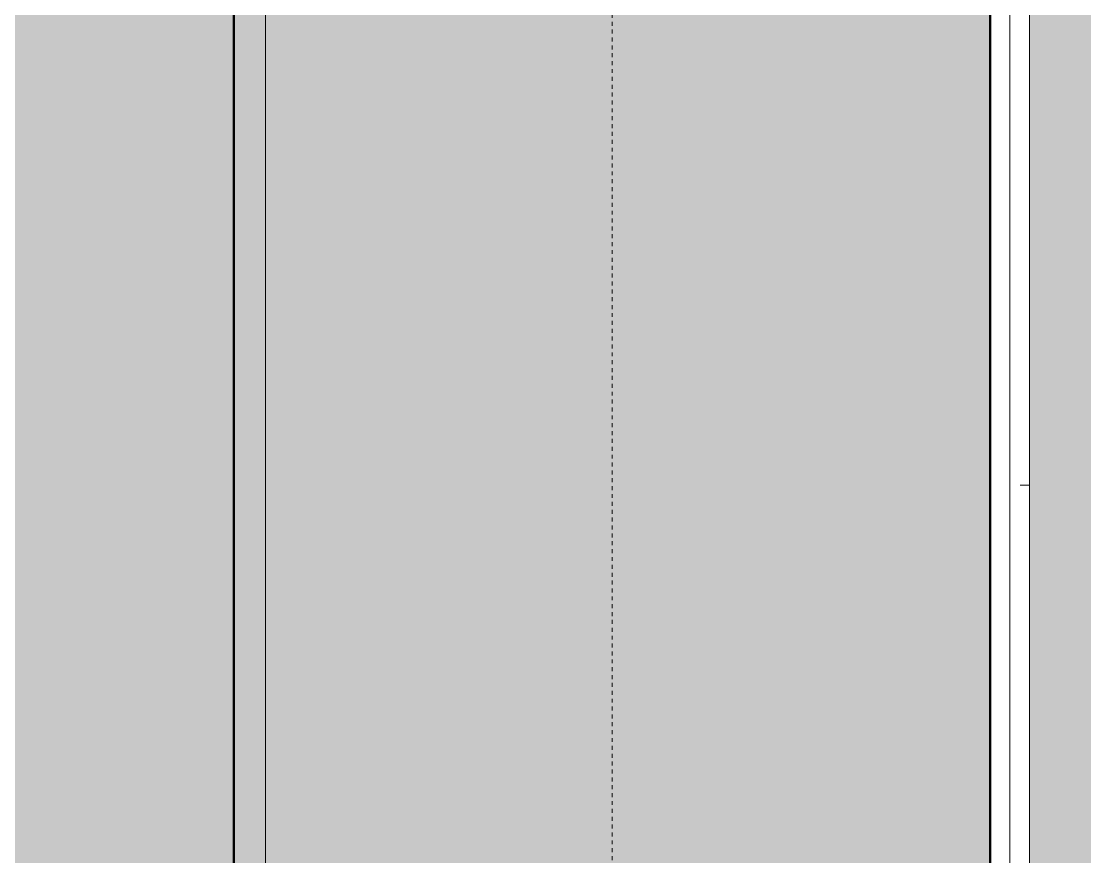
# Model space of a CAD drawing. Header units: inches. Extents: x -4294 to -464, y 9706 to 12475.
# Drawn here: x -2950.07 to -2916.32, y 11297.02 to 11323.56 of the extents above; entities that cross this region are included whole.
import ezdxf

# ---------------------------------------------------------------- set-up
doc = ezdxf.new("R2010")
doc.units = ezdxf.units.IN
doc.header["$MEASUREMENT"] = 0
doc.linetypes.add('Dash', pattern=[0.25, 0.125, -0.125])
doc.layers.add('A-AREA-PATT-7', color=41, linetype='Continuous', lineweight=9, transparency=1)
for name, color, linetype, lineweight in [('A-WALL', 113, 'Continuous', 13), ('A-WALL-PATT-5', 111, 'Continuous', 9), ('I-WALL-2', 2, 'Continuous', 50), ('Q-CASE', 31, 'Continuous', 9), ('Q-CASE-5', 31, 'Continuous', 50), ('Q-CASE-HDLN', 31, 'Dash', 9)]:
    doc.layers.add(name, color=color, linetype=linetype, lineweight=lineweight)
pattern_1 = [(0, (0, 0), (38.4, 9.6), [1.584, -27.216, 1.584, -27.216, -153.6]), (0, (0, 0), (38.4, 9.6), [-57.6, 1.584, -56.016, 1.584, -27.216, -67.2]), (0, (0, 0), (38.4, 9.6), [-144, 1.584, -17.616, 1.584, -46.416]), (120, (14.4, 4.8), (-27.513844, 28.4553755), [1.584, -27.216, 1.584, -27.216, -153.6]), (120, (14.4, 4.8), (-27.513844, 28.4553755), [-57.6, 1.584, -56.016, 1.584, -27.216, -67.2]), (120, (14.4, 4.8), (-27.513844, 28.4553755), [-144, 1.584, -17.616, 1.584, -46.416]), (240, (19.2, 24), (-10.886156, -38.0553755), [1.584, -27.216, 1.584, -27.216, -153.6]), (240, (19.2, 24), (-10.886156, -38.0553755), [-57.6, 1.584, -56.016, 1.584, -27.216, -67.2]), (240, (19.2, 24), (-10.886156, -38.0553755), [-144, 1.584, -17.616, 1.584, -46.416])]

# ---------------------------------------------------------------- blocks, each defined once
blk = doc.blocks.new('OD_CW_Base Cabinet - OD_CW_Base Cabinet-2017205-FLOOR PLAN - 1ST FLOOR')
at = {"layer": 'Q-CASE'}
for points in [[(0.738, -1), (119.05, -1), (119.05, 0), (0.738, 0)], [(0.738, -1), (0.738, -24), (119.05, -24), (119.05, -1), (4.6, -1)]]:
    blk.add_hatch(color=256, dxfattribs=at).paths.add_polyline_path(points, flags=0)
for p, q in [((0.738, 0), (119.05, 0)), ((119.05, -1), (0.738, -1)), ((0.738, -1), (119.05, -1))]:
    blk.add_line(p, q, dxfattribs=at)
at = {"layer": 'Q-CASE-5'}
blk.add_line((0.738, 0), (119.05, 0), dxfattribs=at)
blk = doc.blocks.new('OD_CW_Upper Cabinet - OD_CW_Upper Cabinet-2017176-FLOOR PLAN - 1ST FLOOR')
at = {"layer": 'Q-CASE-HDLN'}
for p, q in [((0.738, -12), (119.05, -12)), ((119.05, -24), (0.738, -24))]:
    blk.add_line(p, q, dxfattribs=at)

msp = doc.modelspace()

# ---------------------------------------------------------------- hatches: boundary and pattern name
at = {"layer": 'A-AREA-PATT-7'}
h = msp.add_hatch(color=256, dxfattribs=at)
h.paths.add_polyline_path([(-3253.23, 11279.2894), (-3253.23, 11279.7894), (-3328.0269, 11279.7894), (-3328.0269, 11279.2894)], flags=0)
h.paths.add_polyline_path([(-3367.8737, 11285.2894), (-2948.0737, 11285.2894), (-2948.0737, 11285.9144), (-2943.3237, 11285.9144), (-2943.3237, 11404.2269), (-2993.6987, 11404.2269), (-2993.6987, 11429.6019), (-2991.3237, 11429.6019), (-2991.3237, 11465.6019), (-2993.6987, 11465.6019), (-2993.6987, 11468.7894), (-3140.1237, 11468.7894), (-3140.1237, 11469.7894), (-3367.8737, 11469.7894), (-3367.8737, 11322.3048), (-3369.8737, 11322.3048), (-3369.8737, 11286.3048), (-3367.8737, 11286.3048)], flags=0)
at = {"layer": 'A-WALL-PATT-5'}
h = msp.add_hatch(dxfattribs=at)
h.set_pattern_fill('FP_3', color=256, style=0, pattern_type=2)
h.set_pattern_definition(pattern_1)
h.paths.add_polyline_path([(-2918.6987, 11285.2894), (-2918.6987, 11404.8519), (-2919.3237, 11404.8519), (-2919.3237, 11285.2894)], flags=0)
h.paths.add_polyline_path([(-2919.3237, 11408.3519), (-2918.6987, 11408.3519), (-2918.6987, 11445.2269), (-2919.3237, 11445.2269), (-2919.3237, 11408.4411)], flags=0)
h.paths.add_polyline_path([(-2919.157, 11449.9769), (-2918.6987, 11449.9769), (-2918.6987, 11541.2269), (-2919.3237, 11541.2269), (-2919.3237, 11449.9769)], flags=0)
h.paths.add_polyline_path([(-2919.3237, 11544.7269), (-2918.6987, 11544.7269), (-2918.6987, 11643.9644), (-2919.3237, 11643.9644), (-2919.3237, 11545.3519)], flags=0)
h.paths.add_polyline_path([(-2918.6987, 11648.7144), (-2918.6987, 11649.3394), (-2919.3237, 11649.3394), (-2919.3237, 11648.7144)], flags=0)
h = msp.add_hatch(dxfattribs=at)
h.set_pattern_fill('FP_3', color=256, style=0, pattern_type=2)
h.set_pattern_definition(pattern_1)
h.paths.add_polyline_path([(-2918.6987, 11285.2894), (-2918.0737, 11285.3117), (-2918.0737, 11404.8519), (-2918.6987, 11404.8519), (-2918.6987, 11285.3112)], flags=0)
h.paths.add_polyline_path([(-2918.6987, 11408.3519), (-2918.0737, 11408.3519), (-2918.0737, 11445.8519), (-2918.6987, 11445.8519), (-2918.6987, 11408.4411)], flags=0)
h.paths.add_polyline_path([(-2918.15, 11449.3519), (-2918.0737, 11449.3519), (-2918.0737, 11541.2269), (-2918.6987, 11541.2269), (-2918.6987, 11449.3519)], flags=0)
h.paths.add_polyline_path([(-2918.6987, 11544.7269), (-2918.0737, 11544.7269), (-2918.0737, 11644.5894), (-2918.6987, 11644.5894), (-2918.6987, 11553.7545)], flags=0)
h.paths.add_polyline_path([(-2918.6987, 11648.0894), (-2918.0737, 11648.0894), (-2918.0737, 11648.7144), (-2918.6987, 11648.7144), (-2918.6987, 11648.2345)], flags=0)
h = msp.add_hatch(dxfattribs=at)
h.set_pattern_fill('FP_19', color=256, style=0, pattern_type=2)
h.set_pattern_definition([(161.57, (0.6, 0.6), (-4.80033747, -0.00041462), [0, -34.152, 3.792, 0]), (18.43, (-0.6, 0.6), (-4.80033747, 0.00041462), [0, -34.152, 3.792, 0]), (108.43, (0.6, 0.6), (2.39913218, -12.00105099), [11.382, -26.562]), (71.57, (-0.6, 0.6), (2.39913218, 12.00105099), [11.382, -26.562])])
h.paths.add_polyline_path([(-2914.5737, 11285.2894), (-2914.5737, 11648.0894), (-2918.0737, 11648.0894), (-2918.0737, 11285.2894)], flags=0)

# ---------------------------------------------------------------- linework, layer by layer
at = {"layer": 'A-WALL'}
for p, q in [((-2918.6987, 11404.8519), (-2918.6987, 11285.2894)), ((-2918.0737, 11404.8519), (-2918.0737, 11285.2894))]:
    msp.add_line(p, q, dxfattribs=at)
at = {"layer": 'I-WALL-2'}
msp.add_line((-2919.3237, 11404.2269), (-2919.3237, 11285.2894), dxfattribs=at)

# ---------------------------------------------------------------- block references
at = {"layer": 'Q-CASE', "rotation": 90.00000000000001}
for name in ['OD_CW_Base Cabinet - OD_CW_Base Cabinet-2017205-FLOOR PLAN - 1ST FLOOR', 'OD_CW_Upper Cabinet - OD_CW_Upper Cabinet-2017176-FLOOR PLAN - 1ST FLOOR']:
    msp.add_blockref(name, (-2943.3237, 11285.1767), dxfattribs=at)

doc.saveas('drawing.dxf')
